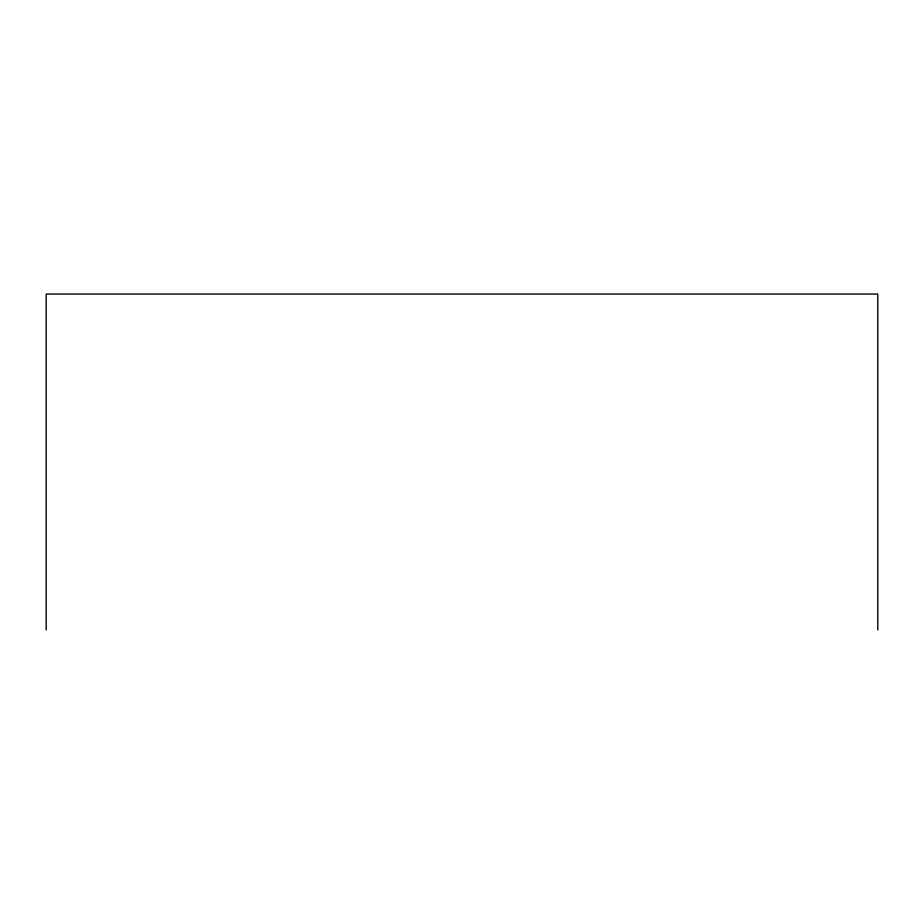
<?xml version="1.0" encoding="UTF-8"?>
<svg xmlns="http://www.w3.org/2000/svg" width="924" height="924" viewBox="0 0 924 924"><rect width="100%" height="100%" fill="white"/><g stroke="black" fill="none" stroke-linecap="round" stroke-linejoin="round"><path stroke-width="1.39" d="M877.8 629.949L877.8 294.051L46.2 294.051L46.2 629.949"/></g></svg>
